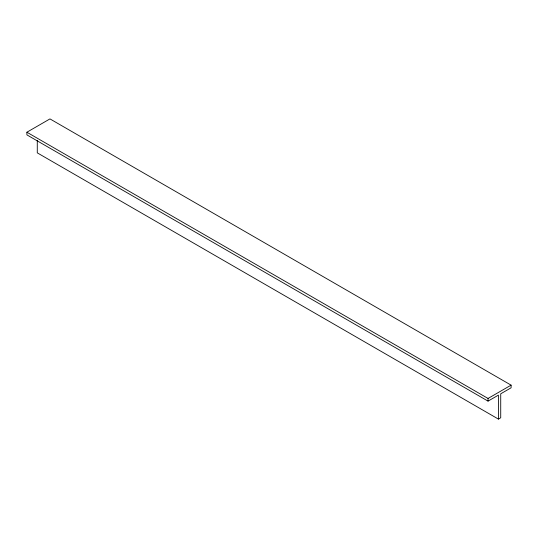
<?xml version="1.0" encoding="UTF-8"?>
<svg xmlns="http://www.w3.org/2000/svg" width="538" height="538" viewBox="0 0 538 538"><rect width="100%" height="100%" fill="white"/><g stroke="black" fill="none" stroke-linecap="round" stroke-linejoin="round"><path stroke-width="0.81" d="M498.417 419.095L498.417 395.127L488.04 401.119L26.9 134.883L26.9 132.22L49.96 118.905L511.1 385.147L511.1 387.811L500.723 393.796L500.723 417.764L498.417 419.095L37.277 152.853L37.277 140.458M26.9 132.22L488.04 398.456L511.1 385.147M488.04 398.456L488.04 401.119"/></g></svg>
